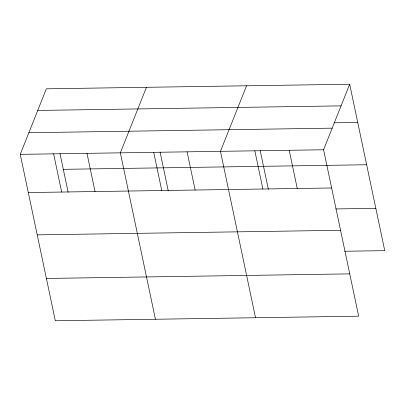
<?xml version="1.0" encoding="UTF-8"?>
<svg xmlns="http://www.w3.org/2000/svg" width="405" height="405" viewBox="0 0 405 405"><rect width="100%" height="100%" fill="white"/><g stroke="black" fill="none" stroke-linecap="round" stroke-linejoin="round"><path stroke-width="0.61" d="M349.682 84.24L323.59 149.779L358.658 316.183L55.318 320.76L20.25 154.351L46.342 88.816L349.682 84.24L384.75 250.649L344.746 251.252M146.443 87.303L120.351 152.842L155.419 319.251M246.549 85.794L220.457 151.333L255.525 317.743M37.731 110.444L341.071 105.867M333.978 122.796L357.731 122.442M28.861 132.724L332.201 128.147M20.25 154.351L323.59 149.779M63.307 169.325L366.647 164.749M28.299 192.552L331.639 187.976M335.831 208.94L375.835 208.337M37.214 234.859L340.554 230.288M46.403 278.453L349.743 273.876M289.21 150.296L297.26 188.497M260.202 150.589L268.358 189.312M254.831 150.812L262.885 189.013M187.09 151.834L195.139 190.036M160.096 152.098L168.257 190.821M153.718 152.341L161.772 190.537M86.984 153.348L95.033 191.545M59.996 153.611L68.156 192.329M53.617 153.849L61.666 192.051"/></g></svg>
